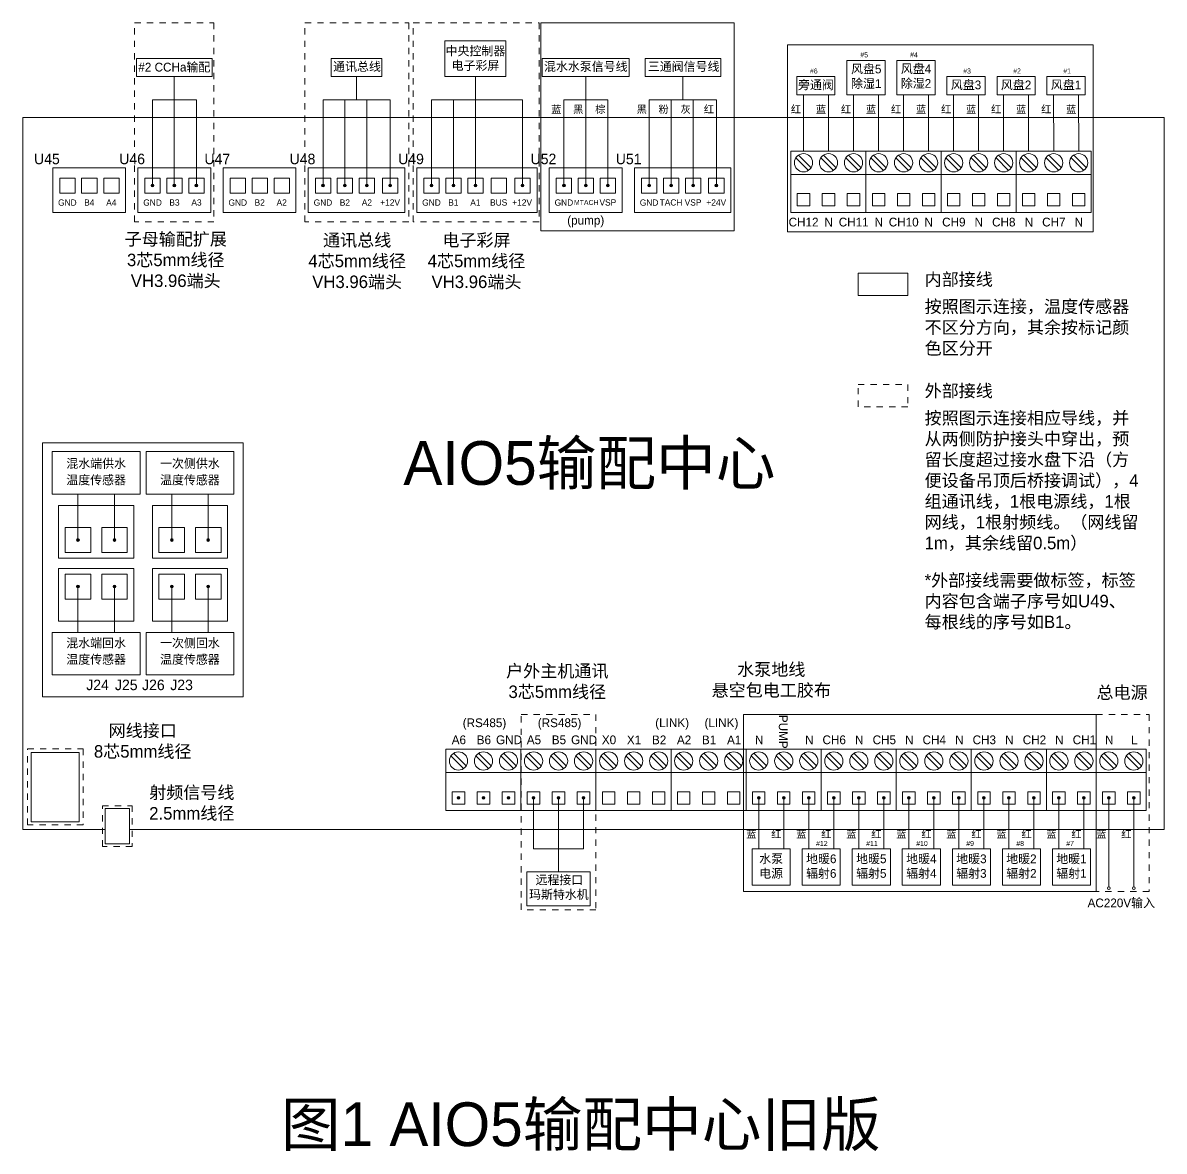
# Model space of a CAD drawing. Header units: millimetres. Extents: x 206 to 1899, y -454 to 296.
# Drawn here: x 1807.9 to 1899.2, y 26.6 to 116.9 of the extents above; entities that cross this region are included whole.
import ezdxf

# ---------------------------------------------------------------- set-up
doc = ezdxf.new("R2010")
doc.units = ezdxf.units.MM
doc.linetypes.add('HIDDEN', pattern=[0.2, 0.1, -0.1])
for name, color, linetype, lineweight in [('标注层', 2, 'Continuous', 15), ('细实线', 7, 'Continuous', 15), ('虚线', 1, 'HIDDEN', 35)]:
    doc.layers.add(name, color=color, linetype=linetype, lineweight=lineweight)
doc.styles.add('微软雅黑M', font='思源黑体M_1.ttf', dxfattribs={"height": 1})
doc.styles.add('长仿宋', font='', dxfattribs={"height": 3.5})
doc.styles.get('长仿宋').set_extended_font_data('仿宋_GB2312')

# ---------------------------------------------------------------- blocks, each defined once
blk = doc.blocks.new('端子')
at = {"lineweight": 9}
blk.add_line((-3.995, -4.903), (-3.995, 0), dxfattribs=at)
at = {"layer": '细实线', "lineweight": 9}
for p, q in [((-3.995, 0), (0, 0)), ((0, 0), (0, -4.903)), ((-2.596, -1.545), (-3.606, -0.534)), ((-2.383, -1.333), (-3.394, -0.322)), ((-0.596, -1.545), (-1.606, -0.534)), ((-0.383, -1.333), (-1.394, -0.322)), ((-3.995, -1.867), (0, -1.867)), ((-3.494, -3.395), (-2.496, -3.395)), ((-3.494, -4.391), (-3.494, -3.395)), ((-2.496, -3.395), (-2.496, -4.391)), ((-1.494, -3.395), (-0.496, -3.395)), ((-1.494, -4.391), (-1.494, -3.395)), ((-0.496, -3.395), (-0.496, -4.391)), ((-2.496, -4.391), (-3.494, -4.391)), ((-0.496, -4.391), (-1.494, -4.391)), ((0, -4.903), (-3.995, -4.903))]:
    blk.add_line(p, q, dxfattribs=at)
for centre in [(-2.995, -0.933), (-0.995, -0.933)]:
    blk.add_circle(centre, 0.73, dxfattribs=at)
blk = doc.blocks.new('接线端子3')
at = {"layer": '细实线', "lineweight": 9}
for p, q in [((-6.005, 0), (0, 0)), ((-6.005, -1.867), (-6.005, 0)), ((0, 0), (0, -4.903)), ((-4.596, -1.545), (-5.606, -0.534)), ((-4.383, -1.333), (-5.394, -0.322)), ((-2.596, -1.545), (-3.606, -0.534)), ((-2.383, -1.333), (-3.394, -0.322)), ((-0.596, -1.545), (-1.606, -0.534)), ((-0.383, -1.333), (-1.394, -0.322)), ((-6.005, -1.867), (0, -1.867)), ((-6.005, -1.867), (-6.005, -4.903)), ((-5.494, -3.395), (-4.496, -3.395)), ((-5.494, -4.391), (-5.494, -3.395)), ((-4.496, -3.395), (-4.496, -4.391)), ((-3.494, -3.395), (-2.496, -3.395)), ((-3.494, -4.391), (-3.494, -3.395)), ((-2.496, -3.395), (-2.496, -4.391)), ((-1.494, -3.395), (-0.496, -3.395)), ((-1.494, -4.391), (-1.494, -3.395)), ((-0.496, -3.395), (-0.496, -4.391)), ((-4.496, -4.391), (-5.494, -4.391)), ((-2.496, -4.391), (-3.494, -4.391)), ((-0.496, -4.391), (-1.494, -4.391)), ((0, -4.903), (-6.005, -4.903))]:
    blk.add_line(p, q, dxfattribs=at)
for centre in [(-4.995, -0.933), (-2.995, -0.933), (-0.995, -0.933)]:
    blk.add_circle(centre, 0.73, dxfattribs=at)

msp = doc.modelspace()

# ---------------------------------------------------------------- hatches: boundary and pattern name
at = {"lineweight": 9}
h = msp.add_hatch(color=256, dxfattribs=at)
h.dxf.hatch_style = 1
h.paths.add_polyline_path([(1818.418, 103.908, 1), (1818.198, 103.908, 1)])
h = msp.add_hatch(color=256, dxfattribs=at)
h.dxf.hatch_style = 1
h.paths.add_polyline_path([(1820.171, 103.908, 1), (1819.951, 103.908, 1)])
h = msp.add_hatch(color=256, dxfattribs=at)
h.dxf.hatch_style = 1
h.paths.add_polyline_path([(1821.933, 103.908, 1), (1821.713, 103.908, 1)])
h = msp.add_hatch(color=256, dxfattribs=at)
h.dxf.hatch_style = 1
h.paths.add_polyline_path([(1832.065, 103.908, 1), (1831.845, 103.908, 1)])
h = msp.add_hatch(color=256, dxfattribs=at)
h.dxf.hatch_style = 1
h.paths.add_polyline_path([(1833.818, 103.908, 1), (1833.598, 103.908, 1)])
h = msp.add_hatch(color=256, dxfattribs=at)
h.dxf.hatch_style = 1
h.paths.add_polyline_path([(1835.579, 103.908, 1), (1835.36, 103.908, 1)])
h = msp.add_hatch(color=256, dxfattribs=at)
h.dxf.hatch_style = 1
h.paths.add_polyline_path([(1837.439, 103.908, 1), (1837.219, 103.908, 1)])
h = msp.add_hatch(color=256, dxfattribs=at)
h.dxf.hatch_style = 1
h.paths.add_polyline_path([(1840.745, 103.908, 1), (1840.525, 103.908, 1)])
h = msp.add_hatch(color=256, dxfattribs=at)
h.dxf.hatch_style = 1
h.paths.add_polyline_path([(1842.498, 103.908, 1), (1842.278, 103.908, 1)])
h = msp.add_hatch(color=256, dxfattribs=at)
h.dxf.hatch_style = 1
h.paths.add_polyline_path([(1844.259, 103.908, 1), (1844.039, 103.908, 1)])
h = msp.add_hatch(color=256, dxfattribs=at)
h.dxf.hatch_style = 1
h.paths.add_polyline_path([(1848.014, 103.908, 1), (1847.794, 103.908, 1)])
h = msp.add_hatch(color=256, dxfattribs=at)
h.dxf.hatch_style = 1
h.paths.add_polyline_path([(1851.34, 103.908, 1), (1851.12, 103.908, 1)])
h = msp.add_hatch(color=256, dxfattribs=at)
h.dxf.hatch_style = 1
h.paths.add_polyline_path([(1853.093, 103.908, 1), (1852.873, 103.908, 1)])
h = msp.add_hatch(color=256, dxfattribs=at)
h.dxf.hatch_style = 1
h.paths.add_polyline_path([(1854.855, 103.908, 1), (1854.635, 103.908, 1)])
h = msp.add_hatch(color=256, dxfattribs=at)
h.dxf.hatch_style = 1
h.paths.add_polyline_path([(1858.155, 103.908, 1), (1857.935, 103.908, 1)])
h = msp.add_hatch(color=256, dxfattribs=at)
h.dxf.hatch_style = 1
h.paths.add_polyline_path([(1859.908, 103.908, 1), (1859.688, 103.908, 1)])
h = msp.add_hatch(color=256, dxfattribs=at)
h.dxf.hatch_style = 1
h.paths.add_polyline_path([(1861.67, 103.908, 1), (1861.45, 103.908, 1)])
h = msp.add_hatch(color=256, dxfattribs=at)
h.dxf.hatch_style = 1
h.paths.add_polyline_path([(1863.53, 103.908, 1), (1863.31, 103.908, 1)])
h = msp.add_hatch(color=256, dxfattribs=at)
h.dxf.hatch_style = 1
h.paths.add_polyline_path([(1812.462, 75.548, 1), (1812.242, 75.548, 1)])
h = msp.add_hatch(color=256, dxfattribs=at)
h.dxf.hatch_style = 1
h.paths.add_polyline_path([(1815.383, 75.548, 1), (1815.163, 75.548, 1)])
h = msp.add_hatch(color=256, dxfattribs=at)
h.dxf.hatch_style = 1
h.paths.add_polyline_path([(1819.964, 75.548, 1), (1819.744, 75.548, 1)])
h = msp.add_hatch(color=256, dxfattribs=at)
h.dxf.hatch_style = 1
h.paths.add_polyline_path([(1822.886, 75.548, 1), (1822.666, 75.548, 1)])
h = msp.add_hatch(color=256, dxfattribs=at)
h.dxf.hatch_style = 1
h.paths.add_polyline_path([(1812.242, 71.823, 1), (1812.462, 71.823, 1)])
h = msp.add_hatch(color=256, dxfattribs=at)
h.dxf.hatch_style = 1
h.paths.add_polyline_path([(1815.163, 71.823, 1), (1815.383, 71.823, 1)])
h = msp.add_hatch(color=256, dxfattribs=at)
h.dxf.hatch_style = 1
h.paths.add_polyline_path([(1819.744, 71.823, 1), (1819.964, 71.823, 1)])
h = msp.add_hatch(color=256, dxfattribs=at)
h.dxf.hatch_style = 1
h.paths.add_polyline_path([(1822.666, 71.823, 1), (1822.886, 71.823, 1)])
h = msp.add_hatch(color=256, dxfattribs=at)
h.dxf.hatch_style = 1
h.paths.add_polyline_path([(1842.903, 54.909, 1), (1842.683, 54.909, 1)])
h = msp.add_hatch(color=256, dxfattribs=at)
h.dxf.hatch_style = 1
h.paths.add_polyline_path([(1844.903, 54.909, 1), (1844.683, 54.909, 1)])
h = msp.add_hatch(color=256, dxfattribs=at)
h.dxf.hatch_style = 1
h.paths.add_polyline_path([(1846.903, 54.909, 1), (1846.683, 54.909, 1)])
h = msp.add_hatch(color=256, dxfattribs=at)
h.dxf.hatch_style = 1
h.paths.add_polyline_path([(1848.908, 54.909, 1), (1848.688, 54.909, 1)])
h = msp.add_hatch(color=256, dxfattribs=at)
h.dxf.hatch_style = 1
h.paths.add_polyline_path([(1850.908, 54.909, 1), (1850.688, 54.909, 1)])
h = msp.add_hatch(color=256, dxfattribs=at)
h.dxf.hatch_style = 1
h.paths.add_polyline_path([(1852.908, 54.909, 1), (1852.688, 54.909, 1)])
h = msp.add_hatch(color=256, dxfattribs=at)
h.dxf.hatch_style = 1
h.paths.add_polyline_path([(1866.923, 54.909, 1), (1866.703, 54.909, 1)])
h = msp.add_hatch(color=256, dxfattribs=at)
h.dxf.hatch_style = 1
h.paths.add_polyline_path([(1868.923, 54.909, 1), (1868.703, 54.909, 1)])
h = msp.add_hatch(color=256, dxfattribs=at)
h.dxf.hatch_style = 1
h.paths.add_polyline_path([(1870.923, 54.909, 1), (1870.703, 54.909, 1)])
h = msp.add_hatch(color=256, dxfattribs=at)
h.dxf.hatch_style = 1
h.paths.add_polyline_path([(1872.927, 54.909, 1), (1872.707, 54.909, 1)])
h = msp.add_hatch(color=256, dxfattribs=at)
h.dxf.hatch_style = 1
h.paths.add_polyline_path([(1874.927, 54.909, 1), (1874.707, 54.909, 1)])
h = msp.add_hatch(color=256, dxfattribs=at)
h.dxf.hatch_style = 1
h.paths.add_polyline_path([(1876.927, 54.909, 1), (1876.707, 54.909, 1)])
h = msp.add_hatch(color=256, dxfattribs=at)
h.dxf.hatch_style = 1
h.paths.add_polyline_path([(1878.932, 54.909, 1), (1878.712, 54.909, 1)])
h = msp.add_hatch(color=256, dxfattribs=at)
h.dxf.hatch_style = 1
h.paths.add_polyline_path([(1880.932, 54.909, 1), (1880.712, 54.909, 1)])
h = msp.add_hatch(color=256, dxfattribs=at)
h.dxf.hatch_style = 1
h.paths.add_polyline_path([(1882.932, 54.909, 1), (1882.712, 54.909, 1)])
h = msp.add_hatch(color=256, dxfattribs=at)
h.dxf.hatch_style = 1
h.paths.add_polyline_path([(1884.937, 54.909, 1), (1884.717, 54.909, 1)])
h = msp.add_hatch(color=256, dxfattribs=at)
h.dxf.hatch_style = 1
h.paths.add_polyline_path([(1886.937, 54.909, 1), (1886.717, 54.909, 1)])
h = msp.add_hatch(color=256, dxfattribs=at)
h.dxf.hatch_style = 1
h.paths.add_polyline_path([(1888.937, 54.909, 1), (1888.717, 54.909, 1)])
h = msp.add_hatch(color=256, dxfattribs=at)
h.dxf.hatch_style = 1
h.paths.add_polyline_path([(1890.932, 54.909, 1), (1890.712, 54.909, 1)])
h = msp.add_hatch(color=256, dxfattribs=at)
h.dxf.hatch_style = 1
h.paths.add_polyline_path([(1892.932, 54.909, 1), (1892.712, 54.909, 1)])
h = msp.add_hatch(color=256, dxfattribs=at)
h.dxf.hatch_style = 1
h.paths.add_polyline_path([(1894.927, 54.909, 1), (1894.707, 54.909, 1)])
h = msp.add_hatch(color=256, dxfattribs=at)
h.dxf.hatch_style = 1
h.paths.add_polyline_path([(1896.927, 54.909, 1), (1896.707, 54.909, 1)])

# ---------------------------------------------------------------- linework, layer by layer
for centre in [(1818.308, 103.908), (1820.061, 103.908), (1821.823, 103.908), (1831.955, 103.908), (1833.708, 103.908), (1835.469, 103.908), (1837.329, 103.908), (1840.635, 103.908), (1842.388, 103.908), (1844.149, 103.908), (1847.904, 103.908), (1851.23, 103.908), (1852.983, 103.908), (1854.745, 103.908), (1858.045, 103.908), (1859.798, 103.908), (1861.56, 103.908), (1863.42, 103.908), (1812.352, 75.548), (1815.273, 75.548), (1819.854, 75.548), (1822.776, 75.548), (1812.352, 71.823), (1815.273, 71.823), (1819.854, 71.823), (1822.776, 71.823), (1842.793, 54.909), (1844.793, 54.909), (1846.793, 54.909), (1848.798, 54.909), (1850.798, 54.909), (1852.798, 54.909), (1866.813, 54.909), (1868.813, 54.909), (1870.813, 54.909), (1872.817, 54.909), (1874.817, 54.909), (1876.817, 54.909), (1878.822, 54.909), (1880.822, 54.909), (1882.822, 54.909), (1884.827, 54.909), (1886.827, 54.909), (1888.827, 54.909), (1890.822, 54.909), (1892.822, 54.909), (1894.817, 54.909), (1896.817, 54.909), (1894.817, 47.683), (1896.817, 47.683)]:
    msp.add_circle(centre, 0.11, dxfattribs=at)
at = {"layer": '细实线', "lineweight": 9}
for p, q in [((1820.061, 110.777), (1820.061, 112.622)), ((1834.642, 110.777), (1834.642, 112.622)), ((1844.149, 110.777), (1844.149, 112.622)), ((1852.967, 110.777), (1852.967, 112.622)), ((1860.733, 110.777), (1860.733, 112.622)), ((1818.308, 103.908), (1818.308, 110.777)), ((1818.308, 110.777), (1821.823, 110.777)), ((1820.061, 103.908), (1820.061, 110.777)), ((1820.061, 110.777), (1820.061, 110.777)), ((1821.823, 103.908), (1821.823, 110.777)), ((1831.955, 103.908), (1831.955, 110.777)), ((1831.955, 110.777), (1837.329, 110.777)), ((1833.708, 103.908), (1833.708, 110.777)), ((1835.469, 103.908), (1835.469, 110.777)), ((1837.329, 103.908), (1837.329, 110.777)), ((1840.635, 103.908), (1840.635, 110.777)), ((1840.635, 110.777), (1847.904, 110.777)), ((1842.388, 103.908), (1842.388, 110.777)), ((1844.149, 103.908), (1844.149, 110.777)), ((1847.904, 103.908), (1847.904, 110.777)), ((1851.214, 103.908), (1851.214, 110.777)), ((1851.214, 110.777), (1854.729, 110.777)), ((1852.967, 103.908), (1852.967, 110.777)), ((1852.967, 110.777), (1852.967, 110.777)), ((1854.729, 103.908), (1854.729, 110.777)), ((1858.045, 103.908), (1858.045, 110.777)), ((1858.045, 110.777), (1863.42, 110.777)), ((1859.798, 103.908), (1859.798, 110.777)), ((1861.56, 103.908), (1861.56, 110.777)), ((1863.42, 103.908), (1863.42, 110.777)), ((1812.352, 75.548), (1812.352, 79.21)), ((1815.273, 75.548), (1815.273, 79.21)), ((1819.854, 75.548), (1819.854, 79.21)), ((1822.776, 75.548), (1822.776, 79.21)), ((1812.352, 71.823), (1812.352, 68.161)), ((1815.273, 71.823), (1815.273, 68.161)), ((1819.854, 71.823), (1819.854, 68.161)), ((1822.776, 71.823), (1822.776, 68.161)), ((1848.798, 54.909), (1848.798, 50.832)), ((1850.798, 54.909), (1850.798, 50.832)), ((1852.798, 54.909), (1852.798, 50.832)), ((1848.798, 50.832), (1852.798, 50.832)), ((1850.798, 50.832), (1850.798, 48.987)), ((1850.798, 48.987), (1850.798, 48.987))]:
    msp.add_line(p, q, dxfattribs=at)
at = {"layer": '细实线', "color": 1, "lineweight": 9}
for p, q in [((1870.39, 106.667), (1870.385, 111.176)), ((1874.393, 106.667), (1874.388, 111.176)), ((1878.398, 106.667), (1878.393, 111.176)), ((1882.403, 106.667), (1882.397, 111.176)), ((1886.403, 106.667), (1886.397, 111.176)), ((1890.408, 106.667), (1890.402, 111.176)), ((1868.813, 54.909), (1868.813, 50.832)), ((1872.813, 54.909), (1872.813, 50.832)), ((1876.817, 54.909), (1876.817, 50.832)), ((1880.822, 54.909), (1880.822, 50.832)), ((1884.822, 54.909), (1884.822, 50.832)), ((1888.827, 54.909), (1888.827, 50.832)), ((1892.822, 54.909), (1892.822, 50.832)), ((1896.817, 54.909), (1896.817, 47.793))]:
    msp.add_line(p, q, dxfattribs=at)
at = {"layer": '细实线', "color": 5, "lineweight": 9}
for p, q in [((1872.39, 106.667), (1872.384, 111.176)), ((1876.393, 106.667), (1876.387, 111.176)), ((1880.398, 106.667), (1880.392, 111.176)), ((1884.403, 106.667), (1884.397, 111.176)), ((1888.403, 106.667), (1888.397, 111.176)), ((1892.408, 106.667), (1892.402, 111.176)), ((1866.813, 54.909), (1866.813, 50.832)), ((1870.813, 54.909), (1870.813, 50.832)), ((1874.817, 54.909), (1874.817, 50.832)), ((1878.822, 54.909), (1878.822, 50.832)), ((1882.822, 54.909), (1882.822, 50.832)), ((1886.827, 54.909), (1886.827, 50.832)), ((1890.822, 54.909), (1890.822, 50.832)), ((1894.817, 54.909), (1894.817, 47.793))]:
    msp.add_line(p, q, dxfattribs=at)
at = {"layer": '细实线', "lineweight": 9, "ltscale": 10}
for points in [[(1849.389, 116.93), (1864.855, 116.93), (1864.855, 100.291), (1849.389, 100.291)], [(1869.122, 115.171), (1893.578, 115.171), (1893.578, 100.205), (1869.122, 100.205)], [(1809.513, 83.332), (1825.58, 83.332), (1825.58, 63.006), (1809.513, 63.006)], [(1865.587, 61.584), (1893.817, 61.584), (1893.817, 47.437), (1865.587, 47.437)]]:
    msp.add_lwpolyline(points, close=True, dxfattribs=at)
at = {"layer": '细实线', "lineweight": 9}
for points in [[(1841.709, 115.479), (1846.59, 115.479), (1846.59, 112.622), (1841.709, 112.622)], [(1817.032, 114.068), (1823.09, 114.068), (1823.09, 112.622), (1817.032, 112.622)], [(1832.618, 114.068), (1836.666, 114.068), (1836.666, 112.622), (1832.618, 112.622)], [(1849.486, 114.068), (1856.449, 114.068), (1856.449, 112.622), (1849.486, 112.622)], [(1857.715, 114.068), (1863.779, 114.068), (1863.779, 112.622), (1857.715, 112.622)], [(1876.915, 111.176), (1873.863, 111.176), (1873.863, 113.913), (1876.915, 113.913)], [(1880.92, 111.176), (1877.868, 111.176), (1877.868, 113.913), (1880.92, 113.913)], [(1872.91, 111.176), (1869.858, 111.176), (1869.858, 112.622), (1872.91, 112.622)], [(1884.92, 111.176), (1881.868, 111.176), (1881.868, 112.622), (1884.92, 112.622)], [(1888.925, 111.176), (1885.873, 111.176), (1885.873, 112.622), (1888.925, 112.622)], [(1892.92, 111.176), (1889.867, 111.176), (1889.867, 112.622), (1892.92, 112.622)], [(1810.332, 105.333), (1816.159, 105.333), (1816.159, 101.764), (1810.332, 101.764)], [(1817.148, 105.333), (1822.974, 105.333), (1822.974, 101.764), (1817.148, 101.764)], [(1823.963, 105.333), (1829.79, 105.333), (1829.79, 101.764), (1823.963, 101.764)], [(1830.778, 105.333), (1838.493, 105.333), (1838.493, 101.764), (1830.778, 101.764)], [(1839.458, 105.333), (1849.089, 105.333), (1849.089, 101.764), (1839.458, 101.764)], [(1850.054, 105.333), (1855.881, 105.333), (1855.881, 101.764), (1850.054, 101.764)], [(1856.869, 105.333), (1864.584, 105.333), (1864.584, 101.764), (1856.869, 101.764)], [(1810.895, 104.509), (1812.122, 104.509), (1812.122, 103.307), (1810.895, 103.307)], [(1812.648, 104.509), (1813.875, 104.509), (1813.875, 103.307), (1812.648, 103.307)], [(1814.41, 104.509), (1815.637, 104.509), (1815.637, 103.307), (1814.41, 103.307)], [(1817.71, 104.509), (1818.938, 104.509), (1818.938, 103.307), (1817.71, 103.307)], [(1819.463, 104.509), (1820.691, 104.509), (1820.691, 103.307), (1819.463, 103.307)], [(1821.225, 104.509), (1822.452, 104.509), (1822.452, 103.307), (1821.225, 103.307)], [(1824.526, 104.509), (1825.753, 104.509), (1825.753, 103.307), (1824.526, 103.307)], [(1826.279, 104.509), (1827.506, 104.509), (1827.506, 103.307), (1826.279, 103.307)], [(1828.04, 104.509), (1829.268, 104.509), (1829.268, 103.307), (1828.04, 103.307)], [(1831.341, 104.509), (1832.568, 104.509), (1832.568, 103.307), (1831.341, 103.307)], [(1833.094, 104.509), (1834.321, 104.509), (1834.321, 103.307), (1833.094, 103.307)], [(1834.856, 104.509), (1836.083, 104.509), (1836.083, 103.307), (1834.856, 103.307)], [(1836.715, 104.509), (1837.943, 104.509), (1837.943, 103.307), (1836.715, 103.307)], [(1840.021, 104.509), (1841.248, 104.509), (1841.248, 103.307), (1840.021, 103.307)], [(1841.774, 104.509), (1843.001, 104.509), (1843.001, 103.307), (1841.774, 103.307)], [(1843.536, 104.509), (1844.763, 104.509), (1844.763, 103.307), (1843.536, 103.307)], [(1845.395, 104.509), (1846.623, 104.509), (1846.623, 103.307), (1845.395, 103.307)], [(1847.291, 104.509), (1848.518, 104.509), (1848.518, 103.307), (1847.291, 103.307)], [(1850.616, 104.509), (1851.844, 104.509), (1851.844, 103.307), (1850.616, 103.307)], [(1852.369, 104.509), (1853.597, 104.509), (1853.597, 103.307), (1852.369, 103.307)], [(1854.131, 104.509), (1855.359, 104.509), (1855.359, 103.307), (1854.131, 103.307)], [(1857.432, 104.509), (1858.659, 104.509), (1858.659, 103.307), (1857.432, 103.307)], [(1859.185, 104.509), (1860.412, 104.509), (1860.412, 103.307), (1859.185, 103.307)], [(1860.947, 104.509), (1862.174, 104.509), (1862.174, 103.307), (1860.947, 103.307)], [(1862.806, 104.509), (1864.034, 104.509), (1864.034, 103.307), (1862.806, 103.307)], [(1874.757, 96.905), (1878.741, 96.905), (1878.741, 95.121), (1874.757, 95.121)], [(1810.298, 79.21), (1817.316, 79.21), (1817.316, 82.619), (1810.298, 82.619)], [(1817.801, 79.21), (1824.818, 79.21), (1824.818, 82.619), (1817.801, 82.619)], [(1810.805, 74.094), (1816.809, 74.094), (1816.809, 78.303), (1810.805, 78.303)], [(1818.307, 74.094), (1824.312, 74.094), (1824.312, 78.303), (1818.307, 78.303)], [(1811.329, 76.549), (1813.375, 76.549), (1813.375, 74.546), (1811.329, 74.546)], [(1814.251, 76.549), (1816.296, 76.549), (1816.296, 74.546), (1814.251, 74.546)], [(1818.831, 76.549), (1820.877, 76.549), (1820.877, 74.546), (1818.831, 74.546)], [(1821.753, 76.549), (1823.799, 76.549), (1823.799, 74.546), (1821.753, 74.546)], [(1810.805, 69.067), (1816.809, 69.067), (1816.809, 73.276), (1810.805, 73.276)], [(1818.307, 69.067), (1824.312, 69.067), (1824.312, 73.276), (1818.307, 73.276)], [(1811.329, 70.822), (1813.375, 70.822), (1813.375, 72.824), (1811.329, 72.824)], [(1814.251, 70.822), (1816.296, 70.822), (1816.296, 72.824), (1814.251, 72.824)], [(1818.831, 70.822), (1820.877, 70.822), (1820.877, 72.824), (1818.831, 72.824)], [(1821.753, 70.822), (1823.799, 70.822), (1823.799, 72.824), (1821.753, 72.824)], [(1810.298, 68.161), (1817.316, 68.161), (1817.316, 64.752), (1810.298, 64.752)], [(1817.801, 68.161), (1824.818, 68.161), (1824.818, 64.752), (1817.801, 64.752)], [(1808.596, 58.533), (1812.461, 58.533), (1812.461, 53.002), (1808.596, 53.002)], [(1814.539, 51.225), (1816.484, 51.225), (1816.484, 54.076), (1814.539, 54.076)], [(1869.328, 47.94), (1866.276, 47.94), (1866.276, 50.832), (1869.328, 50.832)], [(1873.339, 47.94), (1870.286, 47.94), (1870.286, 50.832), (1873.339, 50.832)], [(1877.342, 47.94), (1874.29, 47.94), (1874.29, 50.832), (1877.342, 50.832)], [(1881.347, 47.94), (1878.294, 47.94), (1878.294, 50.832), (1881.347, 50.832)], [(1885.352, 47.94), (1882.299, 47.94), (1882.299, 50.832), (1885.352, 50.832)], [(1889.352, 47.94), (1886.299, 47.94), (1886.299, 50.832), (1889.352, 50.832)], [(1893.357, 47.94), (1890.304, 47.94), (1890.304, 50.832), (1893.357, 50.832)], [(1848.256, 48.987), (1853.315, 48.987), (1853.315, 46.277), (1848.256, 46.277)]]:
    msp.add_lwpolyline(points, close=True, dxfattribs=at)
msp.add_lwpolyline([(1814.539, 52.381), (1807.941, 52.381), (1807.941, 109.347), (1899.245, 109.347), (1899.245, 52.381), (1816.484, 52.381)], dxfattribs=at)
at = {"layer": '虚线', "lineweight": 9, "ltscale": 5}
for points in [[(1816.874, 116.93), (1823.228, 116.93), (1823.228, 101.002), (1816.874, 101.002)], [(1830.504, 116.93), (1838.815, 116.93), (1838.815, 101.002), (1830.504, 101.002)], [(1839.161, 116.93), (1849.246, 116.93), (1849.246, 101.002), (1839.161, 101.002)], [(1874.757, 87.989), (1878.741, 87.989), (1878.741, 86.206), (1874.757, 86.206)], [(1847.805, 61.584), (1853.793, 61.584), (1853.793, 45.953), (1847.805, 45.953)], [(1893.817, 61.584), (1898.033, 61.584), (1898.033, 47.437), (1893.817, 47.437)], [(1808.32, 58.828), (1812.771, 58.828), (1812.771, 52.755), (1808.32, 52.755)], [(1814.307, 54.29), (1816.688, 54.29), (1816.688, 51.027), (1814.307, 51.027)]]:
    msp.add_lwpolyline(points, close=True, dxfattribs=at)

# ---------------------------------------------------------------- block references
at = {"lineweight": 9}
for name, p in [('接线端子3', (1875.388, 106.667)), ('接线端子3', (1881.393, 106.667)), ('接线端子3', (1887.398, 106.667)), ('接线端子3', (1893.403, 106.667)), ('接线端子3', (1847.788, 58.802)), ('接线端子3', (1853.793, 58.802)), ('接线端子3', (1859.798, 58.802)), ('接线端子3', (1865.803, 58.802)), ('接线端子3', (1871.807, 58.802)), ('接线端子3', (1877.812, 58.802)), ('接线端子3', (1883.817, 58.802)), ('接线端子3', (1889.822, 58.802)), ('端子', (1893.817, 58.802)), ('端子', (1897.812, 58.802))]:
    msp.add_blockref(name, p, dxfattribs=at)

# ---------------------------------------------------------------- texts
at = {"lineweight": 9, "char_height": 0.4, "width": 0.84624, "attachment_point": 1, "style": '微软雅黑M'}
for s, insert in [('#5', (1874.939, 114.568)), ('#4', (1878.923, 114.568)), ('#6', (1870.909, 113.276)), ('#3', (1883.17, 113.276)), ('#2', (1887.17, 113.276)), ('#1', (1891.175, 113.276)), ('#12', (1871.403, 51.469)), ('#11', (1875.407, 51.469)), ('#10', (1879.412, 51.469)), ('#9', (1883.412, 51.469)), ('#8', (1887.417, 51.469)), ('#7', (1891.412, 51.469))]:
    msp.add_mtext(s, dxfattribs=dict(at, insert=insert))
at = {"layer": '标注层', "color": 0, "lineweight": 9, "style": '长仿宋'}
for s, width, gutter_width, insert, char_height, attachment_point in [('{\\f思源黑体M|b0|i0|c134|p34;通讯总线}', 8.14739, 17.5, (1832.766, 113.782), 0.7, 1), ('{\\f思源黑体M|b0|i0|c134|p34;混水水泵信号线}', 8.14739, 17.5, (1849.634, 113.782), 0.7, 1), ('{\\f思源黑体M|b0|i0|c134|p34;三通阀信号线}', 8.14739, 17.5, (1857.94, 113.782), 0.7, 1), ('{\\f思源黑体M|b0|i0|c134|p34;风盘5\\P除湿1}', 3.05239, 17.5, (1875.413, 112.614), 0.7, 5), ('{\\f思源黑体M|b0|i0|c134|p34;风盘4\\P除湿2}', 3.05239, 17.5, (1879.394, 112.627), 0.7, 5), ('{\\f思源黑体M|b0|i0|c134|p34;旁通阀}', 3.05239, 17.5, (1871.384, 111.922), 0.7, 5), ('{\\f思源黑体M|b0|i0|c134|p34;风盘3}', 3.05239, 17.5, (1883.394, 111.922), 0.7, 5), ('{\\f思源黑体M|b0|i0|c134|p34;风盘2}', 3.05239, 17.5, (1887.399, 111.922), 0.7, 5), ('{\\f思源黑体M|b0|i0|c134|p34;风盘1}', 3.05239, 17.5, (1891.394, 111.922), 0.7, 5), ('{\\f思源黑体M|b0|i0|c134|p34;蓝}', 1.76671, 21, (1850.211, 110.309), 0.6, 1), ('{\\f思源黑体M|b0|i0|c134|p34;黑}', 1.76671, 21, (1851.964, 110.309), 0.6, 1), ('{\\f思源黑体M|b0|i0|c134|p34;棕}', 1.76671, 21, (1853.726, 110.309), 0.6, 1), ('{\\f思源黑体M|b0|i0|c134|p34;黑}', 1.76671, 21, (1857.042, 110.309), 0.6, 1), ('{\\f思源黑体M|b0|i0|c134|p34;粉}', 1.76671, 21, (1858.795, 110.309), 0.6, 1), ('{\\f思源黑体M|b0|i0|c134|p34;灰}', 1.76671, 21, (1860.557, 110.309), 0.6, 1), ('{\\f思源黑体M|b0|i0|c134|p34;红}', 1.76671, 21, (1862.417, 110.309), 0.6, 1), ('{\\f思源黑体M|b0|i0|c134|p34;红}', 1.76671, 21, (1869.384, 110.309), 0.6, 1), ('{\\f思源黑体M|b0|i0|c134|p34;蓝}', 1.76671, 21, (1871.383, 110.309), 0.6, 1), ('{\\f思源黑体M|b0|i0|c134|p34;红}', 1.76671, 21, (1873.387, 110.309), 0.6, 1), ('{\\f思源黑体M|b0|i0|c134|p34;蓝}', 1.76671, 21, (1875.386, 110.309), 0.6, 1), ('{\\f思源黑体M|b0|i0|c134|p34;红}', 1.76671, 21, (1877.392, 110.309), 0.6, 1), ('{\\f思源黑体M|b0|i0|c134|p34;蓝}', 1.76671, 21, (1879.391, 110.309), 0.6, 1), ('{\\f思源黑体M|b0|i0|c134|p34;红}', 1.76671, 21, (1881.396, 110.309), 0.6, 1), ('{\\f思源黑体M|b0|i0|c134|p34;蓝}', 1.76671, 21, (1883.396, 110.309), 0.6, 1), ('{\\f思源黑体M|b0|i0|c134|p34;红}', 1.76671, 21, (1885.396, 110.309), 0.6, 1), ('{\\f思源黑体M|b0|i0|c134|p34;蓝}', 1.76671, 21, (1887.396, 110.309), 0.6, 1), ('{\\f思源黑体M|b0|i0|c134|p34;红}', 1.76671, 21, (1889.401, 110.309), 0.6, 1), ('{\\f思源黑体M|b0|i0|c134|p34;蓝}', 1.76671, 21, (1891.401, 110.309), 0.6, 1), ('{\\f思源黑体M|b0|i0|c134|p34;U45}', 9.77687, 21, (1808.838, 106.457), 0.84, 1), ('{\\f思源黑体M|b0|i0|c134|p34;U46}', 9.77687, 21, (1815.653, 106.457), 0.84, 1), ('{\\f思源黑体M|b0|i0|c134|p34;U47}', 9.77687, 21, (1822.469, 106.457), 0.84, 1), ('{\\f思源黑体M|b0|i0|c134|p34;U48}', 9.77687, 21, (1829.284, 106.457), 0.84, 1), ('{\\f思源黑体M|b0|i0|c134|p34;U49}', 9.77687, 21, (1837.964, 106.457), 0.84, 1), ('{\\f思源黑体M|b0|i0|c134|p34;U52}', 9.77687, 21, (1848.559, 106.457), 0.84, 1), ('{\\f思源黑体M|b0|i0|c134|p34;U51}', 9.77687, 21, (1855.375, 106.457), 0.84, 1), ('{\\f思源黑体M|b0|i0|c134|p34;GND}', 2.19068, 21, (1811.505, 102.545), 0.5, 5), ('{\\f思源黑体M|b0|i0|c134|p34;B4}', 2.19068, 21, (1813.258, 102.554), 0.5, 5), ('{\\f思源黑体M|b0|i0|c134|p34;A4}', 2.19068, 21, (1815.02, 102.554), 0.5, 5), ('{\\f思源黑体M|b0|i0|c134|p34;GND}', 2.19068, 21, (1818.32, 102.545), 0.5, 5), ('{\\f思源黑体M|b0|i0|c134|p34;B3}', 2.19068, 21, (1820.073, 102.554), 0.5, 5), ('{\\f思源黑体M|b0|i0|c134|p34;A3}', 2.19068, 21, (1821.835, 102.554), 0.5, 5), ('{\\f思源黑体M|b0|i0|c134|p34;GND}', 2.19068, 21, (1825.136, 102.545), 0.5, 5), ('{\\f思源黑体M|b0|i0|c134|p34;B2}', 2.19068, 21, (1826.889, 102.554), 0.5, 5), ('{\\f思源黑体M|b0|i0|c134|p34;A2}', 2.19068, 21, (1828.651, 102.554), 0.5, 5), ('{\\f思源黑体M|b0|i0|c134|p34;GND}', 2.19068, 21, (1831.951, 102.545), 0.5, 5), ('{\\f思源黑体M|b0|i0|c134|p34;B2}', 2.19068, 21, (1833.704, 102.554), 0.5, 5), ('{\\f思源黑体M|b0|i0|c134|p34;A2}', 2.19068, 21, (1835.466, 102.554), 0.5, 5), ('{\\f思源黑体M|b0|i0|c134|p34;+12V}', 2.19068, 21, (1837.326, 102.554), 0.5, 5), ('{\\f思源黑体M|b0|i0|c134|p34;GND}', 2.19068, 21, (1840.631, 102.545), 0.5, 5), ('{\\f思源黑体M|b0|i0|c134|p34;B1}', 2.19068, 21, (1842.384, 102.554), 0.5, 5), ('{\\f思源黑体M|b0|i0|c134|p34;A1}', 2.19068, 21, (1844.146, 102.554), 0.5, 5), ('{\\f思源黑体M|b0|i0|c134|p34;BUS}', 2.19068, 21, (1846.006, 102.554), 0.5, 5), ('{\\f思源黑体M|b0|i0|c134|p34;+12V}', 2.19068, 21, (1847.885, 102.554), 0.5, 5), ('{\\f思源黑体M|b0|i0|c134|p34;GND}', 2.19068, 21, (1851.227, 102.545), 0.5, 5), ('{\\f思源黑体M|b0|i0|c134|p34;MTACH}', 2.19068, 21, (1853.012, 102.554), 0.4, 5), ('{\\f思源黑体M|b0|i0|c134|p34;VSP}', 2.19068, 21, (1854.741, 102.554), 0.5, 5), ('{\\f思源黑体M|b0|i0|c134|p34;GND}', 2.19068, 21, (1858.042, 102.545), 0.5, 5), ('{\\f思源黑体M|b0|i0|c134|p34;TACH}', 2.19068, 21, (1859.795, 102.554), 0.5, 5), ('{\\f思源黑体M|b0|i0|c134|p34;VSP}', 2.19068, 21, (1861.557, 102.554), 0.5, 5), ('{\\f思源黑体M|b0|i0|c134|p34;+24V}', 2.19068, 21, (1863.416, 102.554), 0.5, 5), ('{\\f思源黑体M|b0|i0|c134|p34;(pump)}', 3.00836, 17.5, (1852.973, 101.03), 0.7, 5), ('{\\f思源黑体M|b0|i0|c134|p34;CH12}', 3.00836, 17.5, (1870.399, 100.982), 0.7, 5), ('{\\f思源黑体M|b0|i0|c134|p34;N}', 3.00836, 17.5, (1872.399, 100.982), 0.7, 5), ('{\\f思源黑体M|b0|i0|c134|p34;CH11}', 3.00836, 17.5, (1874.409, 100.982), 0.7, 5), ('{\\f思源黑体M|b0|i0|c134|p34;N}', 3.00836, 17.5, (1876.416, 100.982), 0.7, 5), ('{\\f思源黑体M|b0|i0|c134|p34;CH10}', 3.00836, 17.5, (1878.409, 100.982), 0.7, 5), ('{\\f思源黑体M|b0|i0|c134|p34;N}', 3.00836, 17.5, (1880.409, 100.982), 0.7, 5), ('{\\f思源黑体M|b0|i0|c134|p34;CH9}', 3.00836, 17.5, (1882.419, 100.982), 0.7, 5), ('{\\f思源黑体M|b0|i0|c134|p34;N}', 3.00836, 17.5, (1884.414, 100.982), 0.7, 5), ('{\\f思源黑体M|b0|i0|c134|p34;CH8}', 3.00836, 17.5, (1886.414, 100.982), 0.7, 5), ('{\\f思源黑体M|b0|i0|c134|p34;N}', 3.00836, 17.5, (1888.424, 100.982), 0.7, 5), ('{\\f思源黑体M|b0|i0|c134|p34;CH7}', 3.00836, 17.5, (1890.419, 100.982), 0.7, 5), ('{\\f思源黑体M|b0|i0|c134|p34;N}', 3.00836, 17.5, (1892.419, 100.982), 0.7, 5), ('{\\f思源黑体M|b0|i0|c134|p34;AIO5输配中心}', 40.22304, 17.5, (1853.264, 81.521), 3.5, 5), ('{\\f思源黑体M|b0|i0|c134|p34;J24}', 9.77687, 21, (1813.013, 64.374), 0.84, 1), ('{\\f思源黑体M|b0|i0|c134|p34;J25}', 9.77687, 21, (1815.311, 64.374), 0.84, 1), ('{\\f思源黑体M|b0|i0|c134|p34;J26}', 9.77687, 21, (1817.48, 64.374), 0.84, 1), ('{\\f思源黑体M|b0|i0|c134|p34;J23}', 9.77687, 21, (1819.734, 64.374), 0.84, 1), ('{\\f思源黑体M|b0|i0|c134|p34;(RS485)}', 3.00836, 17.5, (1844.873, 60.82), 0.7, 5), ('{\\f思源黑体M|b0|i0|c134|p34;(RS485)}', 3.00836, 17.5, (1850.878, 60.82), 0.7, 5), ('{\\f思源黑体M|b0|i0|c134|p34;(LINK)}', 3.00836, 17.5, (1859.885, 60.82), 0.7, 5), ('{\\f思源黑体M|b0|i0|c134|p34;(LINK)}', 3.00836, 17.5, (1863.829, 60.82), 0.7, 5), ('{\\f思源黑体M|b0|i0|c134|p34;A6}', 3.00836, 17.5, (1842.824, 59.556), 0.7, 5), ('{\\f思源黑体M|b0|i0|c134|p34;B6}', 3.00836, 17.5, (1844.824, 59.556), 0.7, 5), ('{\\f思源黑体M|b0|i0|c134|p34;GND}', 3.00836, 17.5, (1846.834, 59.556), 0.7, 5), ('{\\f思源黑体M|b0|i0|c134|p34;A5}', 3.00836, 17.5, (1848.829, 59.556), 0.7, 5), ('{\\f思源黑体M|b0|i0|c134|p34;B5}', 3.00836, 17.5, (1850.829, 59.556), 0.7, 5), ('{\\f思源黑体M|b0|i0|c134|p34;GND}', 3.00836, 17.5, (1852.839, 59.556), 0.7, 5), ('{\\f思源黑体M|b0|i0|c134|p34;X0}', 3.00836, 17.5, (1854.834, 59.556), 0.7, 5), ('{\\f思源黑体M|b0|i0|c134|p34;X1}', 3.00836, 17.5, (1856.834, 59.556), 0.7, 5), ('{\\f思源黑体M|b0|i0|c134|p34;B2}', 3.00836, 17.5, (1858.844, 59.556), 0.7, 5), ('{\\f思源黑体M|b0|i0|c134|p34;A2}', 3.00836, 17.5, (1860.839, 59.556), 0.7, 5), ('{\\f思源黑体M|b0|i0|c134|p34;B1}', 3.00836, 17.5, (1862.839, 59.556), 0.7, 5), ('{\\f思源黑体M|b0|i0|c134|p34;A1}', 3.00836, 17.5, (1864.849, 59.556), 0.7, 5), ('{\\f思源黑体M|b0|i0|c134|p34;N}', 3.00836, 17.5, (1866.844, 59.556), 0.7, 5), ('{\\f思源黑体M|b0|i0|c134|p34;N}', 3.00836, 17.5, (1870.854, 59.556), 0.7, 5), ('{\\f思源黑体M|b0|i0|c134|p34;CH6}', 3.00836, 17.5, (1872.848, 59.556), 0.7, 5), ('{\\f思源黑体M|b0|i0|c134|p34;N}', 3.00836, 17.5, (1874.848, 59.556), 0.7, 5), ('{\\f思源黑体M|b0|i0|c134|p34;CH5}', 3.00836, 17.5, (1876.859, 59.556), 0.7, 5), ('{\\f思源黑体M|b0|i0|c134|p34;N}', 3.00836, 17.5, (1878.853, 59.556), 0.7, 5), ('{\\f思源黑体M|b0|i0|c134|p34;CH4}', 3.00836, 17.5, (1880.853, 59.556), 0.7, 5), ('{\\f思源黑体M|b0|i0|c134|p34;N}', 3.00836, 17.5, (1882.864, 59.556), 0.7, 5), ('{\\f思源黑体M|b0|i0|c134|p34;CH3}', 3.00836, 17.5, (1884.858, 59.556), 0.7, 5), ('{\\f思源黑体M|b0|i0|c134|p34;N}', 3.00836, 17.5, (1886.858, 59.556), 0.7, 5), ('{\\f思源黑体M|b0|i0|c134|p34;CH2}', 3.00836, 17.5, (1888.868, 59.556), 0.7, 5), ('{\\f思源黑体M|b0|i0|c134|p34;N}', 3.00836, 17.5, (1890.853, 59.556), 0.7, 5), ('{\\f思源黑体M|b0|i0|c134|p34;CH1}', 3.00836, 17.5, (1892.863, 59.556), 0.7, 5), ('{\\f思源黑体M|b0|i0|c134|p34;N}', 3.00836, 17.5, (1894.848, 59.556), 0.7, 5), ('{\\f思源黑体M|b0|i0|c134|p34;L}', 3.00836, 17.5, (1896.858, 59.556), 0.7, 5), ('{\\f思源黑体M|b0|i0|c134|p34;蓝}', 1.76671, 21, (1865.812, 52.312), 0.6, 1), ('{\\f思源黑体M|b0|i0|c134|p34;红}', 1.76671, 21, (1867.811, 52.312), 0.6, 1), ('{\\f思源黑体M|b0|i0|c134|p34;蓝}', 1.76671, 21, (1869.812, 52.312), 0.6, 1), ('{\\f思源黑体M|b0|i0|c134|p34;红}', 1.76671, 21, (1871.811, 52.312), 0.6, 1), ('{\\f思源黑体M|b0|i0|c134|p34;蓝}', 1.76671, 21, (1873.816, 52.312), 0.6, 1), ('{\\f思源黑体M|b0|i0|c134|p34;红}', 1.76671, 21, (1875.816, 52.312), 0.6, 1), ('{\\f思源黑体M|b0|i0|c134|p34;蓝}', 1.76671, 21, (1877.821, 52.312), 0.6, 1), ('{\\f思源黑体M|b0|i0|c134|p34;红}', 1.76671, 21, (1879.821, 52.312), 0.6, 1), ('{\\f思源黑体M|b0|i0|c134|p34;蓝}', 1.76671, 21, (1881.821, 52.312), 0.6, 1), ('{\\f思源黑体M|b0|i0|c134|p34;红}', 1.76671, 21, (1883.821, 52.312), 0.6, 1), ('{\\f思源黑体M|b0|i0|c134|p34;蓝}', 1.76671, 21, (1885.826, 52.312), 0.6, 1), ('{\\f思源黑体M|b0|i0|c134|p34;红}', 1.76671, 21, (1887.826, 52.312), 0.6, 1), ('{\\f思源黑体M|b0|i0|c134|p34;蓝}', 1.76671, 21, (1889.821, 52.312), 0.6, 1), ('{\\f思源黑体M|b0|i0|c134|p34;红}', 1.76671, 21, (1891.821, 52.312), 0.6, 1), ('{\\f思源黑体M|b0|i0|c134|p34;蓝}', 1.76671, 21, (1893.816, 52.312), 0.6, 1), ('{\\f思源黑体M|b0|i0|c134|p34;红}', 1.76671, 21, (1895.815, 52.312), 0.6, 1), ('{\\f思源黑体M|b0|i0|c134|p34;水泵\\P电源}', 3.05239, 17.5, (1867.802, 49.416), 0.7, 5), ('{\\f思源黑体M|b0|i0|c134|p34;地暖6\\P辐射6}', 3.05239, 17.5, (1871.813, 49.416), 0.7, 5), ('{\\f思源黑体M|b0|i0|c134|p34;地暖5\\P辐射5}', 3.05239, 17.5, (1875.816, 49.416), 0.7, 5), ('{\\f思源黑体M|b0|i0|c134|p34;地暖4\\P辐射4}', 3.05239, 17.5, (1879.821, 49.416), 0.7, 5), ('{\\f思源黑体M|b0|i0|c134|p34;地暖3\\P辐射3}', 3.05239, 17.5, (1883.825, 49.416), 0.7, 5), ('{\\f思源黑体M|b0|i0|c134|p34;地暖2\\P辐射2}', 3.05239, 17.5, (1887.825, 49.416), 0.7, 5), ('{\\f思源黑体M|b0|i0|c134|p34;地暖1\\P辐射1}', 3.05239, 17.5, (1891.83, 49.416), 0.7, 5), ('\\pi2.24761;{\\f思源黑体M|b0|i0|c134|p34;远程接口\\P\\pi1.73022;玛斯特水机}', 8.14739, 17.5, (1846.705, 48.701), 0.7, 1), ('{\\f思源黑体M|b0|i0|c134|p34;AC220V输入}', 6.31197, 17.5, (1895.814, 46.472), 0.7, 5)]:
    msp.add_mtext_dynamic_manual_height_columns(s, width=width, gutter_width=gutter_width, heights=[0], dxfattribs=dict(at, insert=insert, char_height=char_height, attachment_point=attachment_point))
at = {"layer": '标注层', "lineweight": 9, "char_height": 0.7, "attachment_point": 5, "style": '长仿宋'}
for s, width, insert in [('混水端供水', 8.67593, (1813.806, 81.626)), ('一次侧供水', 8.67593, (1821.308, 81.626)), ('温度传感器', 8.54382, (1813.806, 80.311)), ('温度传感器', 8.54382, (1821.308, 80.311)), ('混水端回水', 8.67593, (1813.806, 67.263)), ('一次侧回水', 8.67593, (1821.308, 67.263)), ('温度传感器', 8.54382, (1813.806, 65.949)), ('温度传感器', 8.54382, (1821.308, 65.949))]:
    msp.add_mtext_dynamic_manual_height_columns(s, width=width, gutter_width=17.5, heights=[0], dxfattribs=dict(at, insert=insert))
at = {"layer": '标注层', "color": 0, "lineweight": 9, "insert": (1868.768, 60.205), "char_height": 0.7, "attachment_point": 5, "rotation": 270, "style": '长仿宋'}
msp.add_mtext_dynamic_manual_height_columns('{\\f思源黑体M|b0|i0|c134|p34;PUMP}', width=3.00836, gutter_width=17.5, heights=[0], dxfattribs=at)
at = {"layer": '细实线', "lineweight": 9, "style": '微软雅黑M'}
for s, width, insert, char_height, attachment_point in [('中央控制器\\P电子彩屏', 4.88098, (1844.149, 114.05), 0.7, 5), ('{\\f思源黑体M|b0|i0|c134|p34;\\C0;#2 CCHa输配}', 6.05794, (1820.061, 113.345), 0.7, 5), ('子母输配扩展\\P3芯5mm线径\\PVH3.96端头', 10.45323, (1820.176, 97.904), 1, 5), ('通讯总线\\P4芯5mm线径\\PVH3.96端头', 10.45323, (1834.686, 97.82), 1, 5), ('电子彩屏\\P4芯5mm线径\\PVH3.96端头', 10.45323, (1844.233, 97.82), 1, 5), ('内部接线', 17.36704, (1880.081, 96.905), 1, 1), ('按照图示连接，温度传感器不区分方向，其余按标记颜色区分开', 17.36704, (1880.081, 94.73), 1, 1), ('外部接线', 17.36704, (1880.081, 87.989), 1, 1), ('按照图示连接相应导线，并从两侧防护接头中穿出，预留长度超过接水盘下沿（方便设备吊顶后桥接调试），4组通讯线，1根电源线，1根网线，1根射频线。（网线留1m，其余线留0.5m）', 17.36704, (1880.081, 85.814), 1, 1), ('*外部接线需要做标签，标签内容包含端子序号如U49、每根线的序号如B1。', 17.36704, (1880.081, 72.829), 1, 1), ('水泵地线\\P悬空包电工胶布', 10.45323, (1867.815, 64.304), 1, 5), ('户外主机通讯\\P3芯5mm线径', 10.45323, (1850.696, 64.184), 1, 5), ('总电源', 10.45323, (1895.878, 63.293), 1, 5), ('网线接口\\P8芯5mm线径', 10.45323, (1817.531, 59.414), 1, 5), ('射频信号线\\P2.5mm线径', 10.45323, (1821.459, 54.46), 1, 5), ('图1 AIO5输配中心旧版', 120.30152, (1828.587, 30.552), 3.5, 1)]:
    msp.add_mtext_dynamic_manual_height_columns(s, width=width, gutter_width=5, heights=[0], dxfattribs=dict(at, insert=insert, char_height=char_height, attachment_point=attachment_point))

doc.saveas('drawing.dxf')
